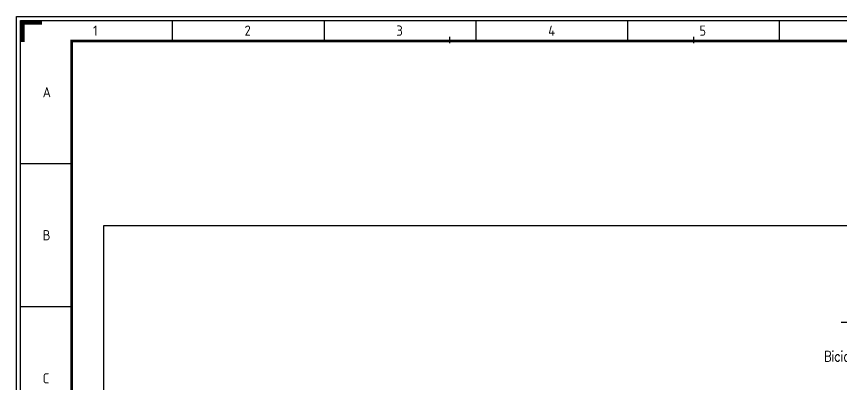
# Model space of a CAD drawing. Header units: millimetres. Extents: x 18768 to 1484868, y -11027 to 520152.
# Drawn here: x 146868 to 187274, y 165182 to 183210 of the extents above; entities that cross this region are included whole.
import ezdxf

# ---------------------------------------------------------------- set-up
doc = ezdxf.new("R2010")
doc.units = ezdxf.units.MM
for name, color, linetype in [('025', 3, 'Continuous'), ('050', 166, 'Continuous'), ('100', 176, 'Continuous'), ('8-TEXTO', 4, 'Continuous'), ('L025-CONTORNO', 7, 'Continuous'), ('PAREDES', 7, 'Continuous')]:
    doc.layers.add(name, color=color, linetype=linetype)
doc.layers.add('L035-DEMOLIÇÃO', color=40, linetype='Continuous', plot=False)
doc.styles.add('ISO-CP--50', font='isocp.shx', dxfattribs={"height": 500})
doc.styles.add('ROMANS', font='romans', dxfattribs={"width": 0.8, "height": 300})

# ---------------------------------------------------------------- blocks, each defined once
blk = doc.blocks.new('A0')
at = {"layer": '025'}
for points in [[(119300, 84500), (119300, 0), (0, 0), (0, 84500)], [(200, 84300), (119100, 84300), (119100, 200), (200, 200)]]:
    blk.add_lwpolyline(points, close=True, dxfattribs=at)
at = {"layer": '050'}
for p, q in [((7631, 84300), (7631, 83300)), ((15062, 84300), (15062, 83300)), ((22493, 84300), (22493, 83300)), ((29924, 84300), (29924, 83300)), ((37355, 84300), (37355, 83300)), ((2700, 77290), (200, 77290)), ((2700, 70282), (200, 70282))]:
    blk.add_line(p, q, dxfattribs=at)
at = {"layer": '100'}
for p, q in [((21150, 83300), (21250, 83300)), ((21165, 83300), (21235, 83300)), ((21200, 83500), (21200, 83200)), ((33100, 83300), (33200, 83300)), ((33115, 83300), (33185, 83300)), ((33150, 83500), (33150, 83200))]:
    blk.add_line(p, q, dxfattribs=at)
at = {"layer": '100', "const_width": 200}
blk.add_lwpolyline([(1250, 84200), (300, 84200), (300, 83250)], dxfattribs=at)
at = {"layer": '100', "const_width": 140}
blk.add_lwpolyline([(2700, 83300), (118100, 83300), (118100, 1200), (2700, 1200)], close=True, dxfattribs=at)
at = {"layer": '050', "style": 'ISO-CP--50'}
for s, p in [('1', (3751, 83558)), ('2', (11167, 83558)), ('3', (18604, 83558)), ('4', (26041, 83558)), ('5', (33445, 83558)), ('A', (1283, 80542)), ('B', (1283, 73534)), ('C', (1283, 66524))]:
    blk.add_text(s, height=500, dxfattribs=at).set_placement(p)

msp = doc.modelspace()

# ---------------------------------------------------------------- linework, layer by layer
at = {"layer": 'L035-DEMOLIÇÃO', "linetype": 'ByBlock', "lineweight": -2}
msp.add_lwpolyline([(243039.686, 135444.965), (151141.405, 135444.965), (151141.405, 172973.559), (243039.686, 172973.559)], close=True, dxfattribs=at)
at = {"layer": 'PAREDES'}
msp.add_line((187253.279, 168228.486), (202976.428, 168228.486), dxfattribs=at)

# ---------------------------------------------------------------- block references
at = {"layer": 'L025-CONTORNO'}
msp.add_blockref('A0', (146868.29, 98710.408), dxfattribs=at)

# ---------------------------------------------------------------- texts
at = {"layer": '8-TEXTO', "style": 'ROMANS', "width": 0.8}
msp.add_text('Bicicleteiro', height=500, dxfattribs=at).set_placement((186420.839, 166313.733))

doc.saveas('drawing.dxf')
